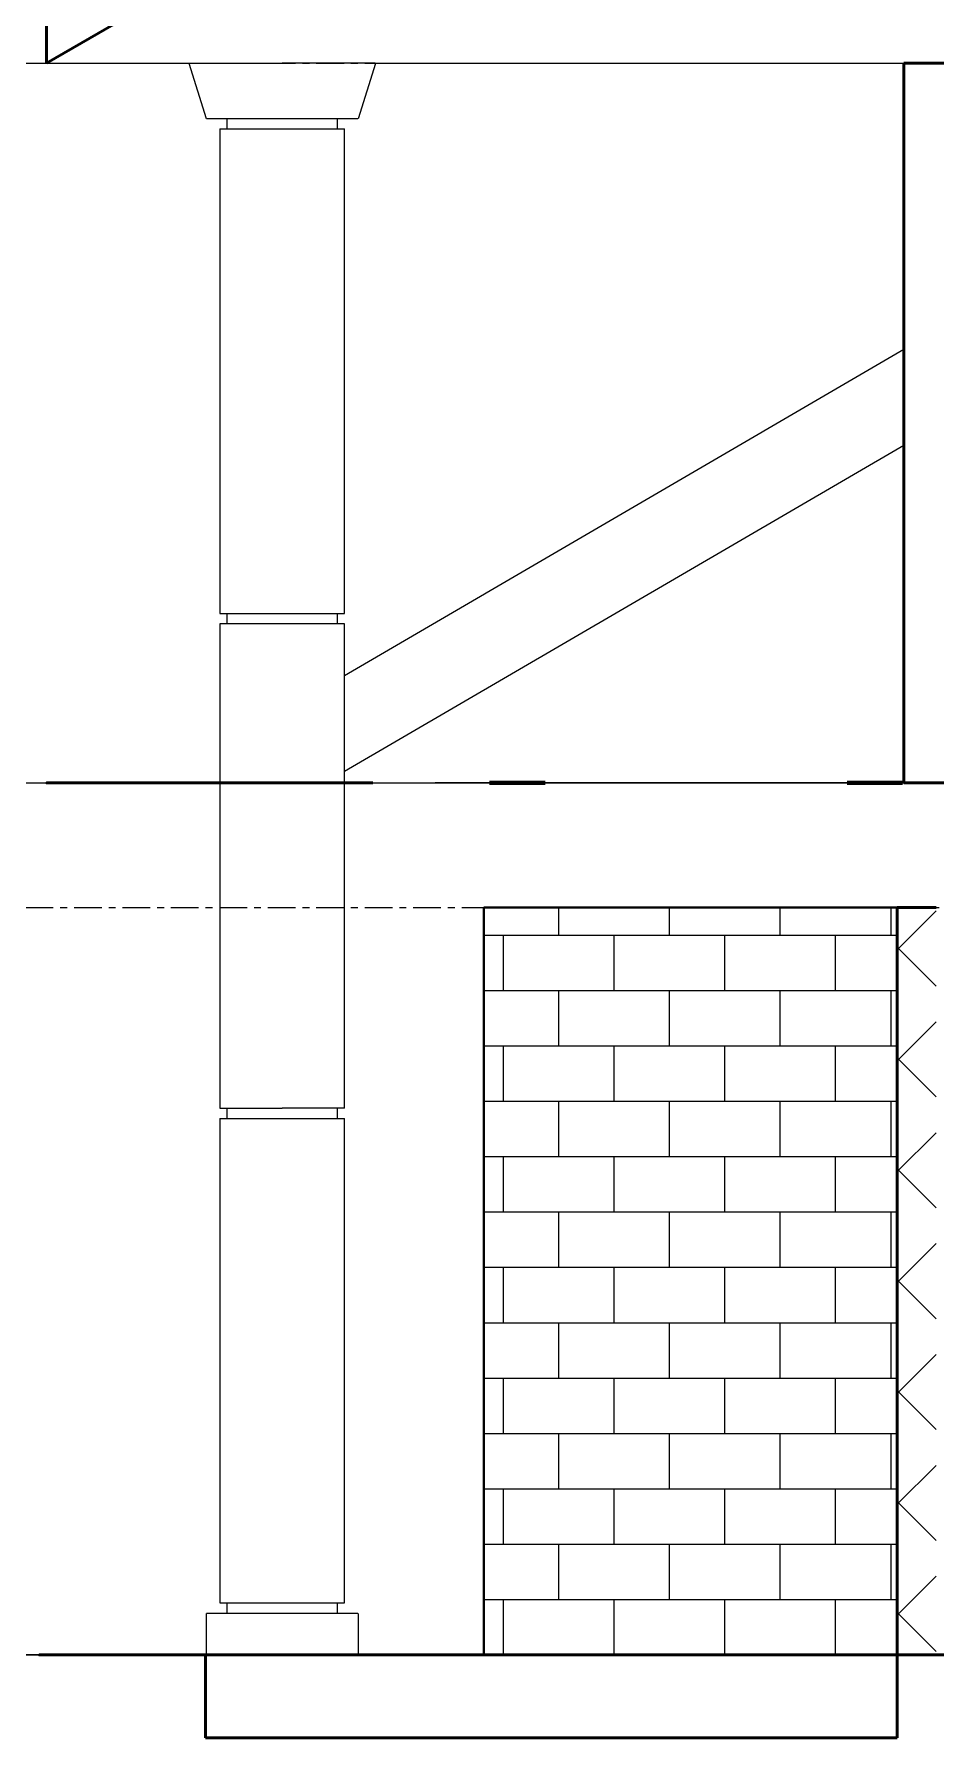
# Model space of a CAD drawing. Extents: x 4834 to 83801, y -13735 to 32221.
# Drawn here: x 13127.6 to 13257.9, y -12520.5 to -12274.3 of the extents above; entities that cross this region are included whole.
import ezdxf

# ---------------------------------------------------------------- set-up
doc = ezdxf.new("R2010")
doc.units = 0
doc.header["$LTSCALE"] = 8
doc.header["$MEASUREMENT"] = 0
doc.linetypes.add('Grid Line 1_2_', pattern=[0.875, 0.5, -0.125, 0.125, -0.125])
doc.linetypes.add('IMPORT-Hidden __x_', pattern=[0.1875, 0.125, -0.0625])
doc.layers.get('0').update_dxf_attribs({"lineweight": 9})
for name, color, linetype, lineweight in [('A-COLS', 52, 'Continuous', 9), ('A-DIM-480', 52, 'Continuous', 18), ('A-FLOR', 192, 'Continuous', 13), ('A-FLOR-LEVL', 51, 'Continuous', 9), ('A-LIGHT_', 133, 'Continuous', 9), ('A-WALL', 7, 'Continuous', 40), ('A-Wall-New', 1, 'Continuous', 50), ('A-windoor', 2, 'Continuous', 13), ('Details', 2, 'Continuous', 15), ('first_dwg', 8, 'Continuous', 9), ('second_dwg', 8, 'Continuous', 9)]:
    doc.layers.add(name, color=color, linetype=linetype, lineweight=lineweight)
for name, color, linetype in [('A-LINE', 6, 'Continuous'), ('A-ROOF', 6, 'Continuous'), ('A-WALL-PATT', 253, 'Continuous')]:
    doc.layers.add(name, color=color, linetype=linetype)
pattern_1 = [(0, (13195.408, -12508.538), (0, 8), []), (90, (13195.408, -12508.538), (-8, 8), [8, -8])]

# ---------------------------------------------------------------- blocks, each defined once
blk = doc.blocks.new('first_dwg-354694-Section 1')
at = {"layer": 'A-DIM-480'}
for p, q in [((402.03, 0), (177.42, 0)), ((402.03, 0), (239.97, 0)), ((402.03, 0), (239.97, 0)), ((402.03, 0), (241.09, 0)), ((402.03, 0), (241.09, 0)), ((402.03, 0), (241.47, 0)), ((402.03, 0), (241.47, 0)), ((402.03, 0), (242.22, 0)), ((500.53, 0), (242.22, 0))]:
    blk.add_line(p, q, dxfattribs=at)
at = {"layer": 'A-DIM-480', "flags": 128}
blk.add_lwpolyline([(177.42, 0), (532.53, 0), (243.34, 0)], dxfattribs=at)
at = {"layer": 'A-WALL', "color": 7, "lineweight": 50}
for p, q in [((402.03, 0), (378.03, 0)), ((378.03, 0), (402.03, 0)), ((402.03, 0), (498.03, 0)), ((402.03, 0), (425.15, 0)), ((425.15, 0), (402.03, 0)), ((402.03, 0), (425.15, 0)), ((425.15, 0), (402.03, 0)), ((402.43, 0), (424.75, 0)), ((424.75, 0), (402.43, 0)), ((402.43, 0), (424.75, 0)), ((424.75, 0), (402.43, 0)), ((413.67, 0), (413.67, 0)), ((413.67, 0), (413.67, 0)), ((413.67, 0), (413.67, 0)), ((413.67, 0), (413.67, 0)), ((413.67, 0), (413.67, 0)), ((413.67, 0), (413.67, 0)), ((507.55, 0), (502.03, 0)), ((502.03, 0), (507.55, 0)), ((507.55, 0), (502.03, 0))]:
    blk.add_line(p, q, dxfattribs=at)
at = {"layer": 'A-WALL', "color": 7, "lineweight": 50, "flags": 128}
blk.add_lwpolyline([(402.03, 0), (378.03, 0), (383.63, 0), (382.83, 0), (378.03, 0), (383.63, 0), (382.83, 0), (378.03, 0)], dxfattribs=at)
blk.add_lwpolyline([(532.99, 0), (532.11, 0), (506.67, 0), (507.55, 0)], close=True, dxfattribs=at)
at = {"layer": 'A-Wall-New'}
for p, q in [((502.03, 0), (534.03, 0)), ((507.53, 0), (539.53, 0))]:
    blk.add_line(p, q, dxfattribs=at)
blk = doc.blocks.new('second_dwg__U25-450911-Section 1')
at = {"layer": 'A-windoor'}
for p, q in [((508.56, 126), (503.06, 126)), ((503.06, 126), (508.56, 126)), ((504.81, 126), (506.81, 126)), ((506.81, 126), (504.81, 126))]:
    blk.add_line(p, q, dxfattribs=at)
blk = doc.blocks.new('second_dwg__Oblique-V37-Section 1')
at = {"layer": 'A-DIM-480'}
blk.add_line((447.05, 126), (444.8, 126), dxfattribs=at)
blk = doc.blocks.new('second_dwg-450888-Section 1')
at = {"layer": 'A-DIM-480'}
for p, q in [((380.6, 126), (447.42, 126)), ((501.6, 126), (443.3, 126)), ((501.59, 126), (443.3, 126)), ((533.6, 126), (444.42, 126))]:
    blk.add_line(p, q, dxfattribs=at)
at = {"layer": 'A-LIGHT_'}
blk.add_line((437.1, 126), (502.93, 126), dxfattribs=at)
at = {"layer": 'A-LINE', "color": 210, "lineweight": 30}
for p, q in [((435.22, 126), (502.93, 126)), ((502.93, 126), (437.1, 126)), ((437.1, 126), (502.93, 126))]:
    blk.add_line(p, q, dxfattribs=at)
at = {"layer": 'A-LINE', "color": 210, "lineweight": 30, "flags": 128}
blk.add_lwpolyline([(502.93, 126), (493.68, 126), (502.93, 126)], dxfattribs=at)
blk.add_lwpolyline([(502.93, 126), (493.68, 126), (502.93, 126)], dxfattribs=at)
blk.add_lwpolyline([(502.93, 126), (493.68, 126), (502.93, 126)], dxfattribs=at)
blk.add_lwpolyline([(502.93, 126), (493.68, 126), (502.93, 126)], dxfattribs=at)
at = {"layer": 'A-WALL', "color": 7, "lineweight": 50}
for p, q in [((403.1, 126), (379.1, 126)), ((379.1, 126), (403.1, 126)), ((403.1, 126), (426.22, 126)), ((404.14, 126), (403.1, 126)), ((403.1, 126), (426.22, 126)), ((404.14, 126), (403.1, 126)), ((403.1, 126), (426.22, 126)), ((426.22, 126), (403.1, 126)), ((403.1, 126), (426.22, 126)), ((426.22, 126), (403.1, 126)), ((403.5, 126), (404.14, 126)), ((425.82, 126), (403.5, 126)), ((403.5, 126), (425.82, 126)), ((404.14, 126), (403.5, 126)), ((403.5, 126), (425.82, 126)), ((425.82, 126), (403.5, 126)), ((403.5, 126), (425.82, 126)), ((425.82, 126), (403.5, 126)), ((404.1, 126), (414.74, 126)), ((404.1, 126), (414.74, 126)), ((413.42, 126), (414.74, 126)), ((413.42, 126), (414.74, 126)), ((414.74, 126), (422.16, 126)), ((414.74, 126), (422.2, 126)), ((414.74, 126), (414.74, 126)), ((414.74, 126), (414.74, 126)), ((414.74, 126), (414.74, 126)), ((414.74, 126), (422.16, 126)), ((414.74, 126), (422.2, 126)), ((414.74, 126), (414.74, 126)), ((414.74, 126), (414.74, 126)), ((414.74, 126), (414.74, 126)), ((415.54, 126), (422.18, 126)), ((415.54, 126), (422.18, 126)), ((426.22, 126), (422.14, 126)), ((426.22, 126), (422.14, 126)), ((422.14, 126), (425.82, 126)), ((425.82, 126), (422.14, 126))]:
    blk.add_line(p, q, dxfattribs=at)
at = {"layer": 'A-WALL', "color": 7, "lineweight": 50, "flags": 128}
blk.add_lwpolyline([(407.58, 126), (379.1, 126), (384.7, 126), (383.9, 126), (379.1, 126), (384.7, 126), (383.9, 126), (379.1, 126)], dxfattribs=at)
at = {"layer": 'A-Wall-New', "color": 10, "lineweight": 70}
for p, q in [((443.1, 126), (451.1, 126)), ((451.1, 126), (443.1, 126)), ((443.1, 126), (451.1, 126)), ((451.1, 126), (443.1, 126)), ((443.1, 126), (451.1, 126)), ((451.1, 126), (443.1, 126)), ((444.1, 126), (450.1, 126)), ((450.1, 126), (444.1, 126)), ((444.1, 126), (450.1, 126)), ((450.1, 126), (444.1, 126)), ((444.1, 126), (450.1, 126)), ((450.1, 126), (444.1, 126)), ((494.76, 126), (502.76, 126)), ((502.76, 126), (494.76, 126)), ((495.76, 126), (501.76, 126)), ((501.76, 126), (495.76, 126))]:
    blk.add_line(p, q, dxfattribs=at)
at = {"layer": 'A-Wall-New'}
blk.add_line((503.1, 126), (535.1, 126), dxfattribs=at)
at = {"layer": 'Details', "linetype": 'IMPORT-Hidden __x_'}
for p, q in [((502.93, 126), (443.1, 126)), ((443.1, 126), (502.93, 126)), ((502.93, 126), (443.1, 126)), ((443.1, 126), (502.93, 126)), ((502.93, 126), (443.29, 126)), ((443.29, 126), (502.93, 126)), ((502.93, 126), (448.6, 126)), ((448.6, 126), (502.93, 126)), ((502.93, 126), (448.79, 126)), ((448.79, 126), (502.93, 126))]:
    blk.add_line(p, q, dxfattribs=at)
for name, p in [('second_dwg__Oblique-V37-Section 1', (-1.13, 0)), ('second_dwg__Oblique-V37-Section 1', (0, 0)), ('second_dwg__U25-450911-Section 1', (0, 0))]:
    blk.add_blockref(name, p)
at = {"extrusion": (0, 0, -1)}
for p in [(-890.72, 0), (-891.85, 0)]:
    blk.add_blockref('second_dwg__Oblique-V37-Section 1', p, dxfattribs=at)
blk = doc.blocks.new('Metal Clad Column - 18_-467406-Section 1')
at = {"layer": 'A-COLS'}
for p, q in [((399.64, 230), (402.14, 222)), ((399.7, 230), (413.14, 230)), ((426.58, 230), (413.14, 230)), ((424.14, 222), (426.64, 230)), ((402.2, 222), (413.14, 222)), ((405.14, 222), (405.14, 220.5)), ((413.14, 222), (424.08, 222)), ((421.14, 220.5), (421.14, 222)), ((404.14, 220.5), (404.14, 150.5)), ((404.14, 220.5), (413.14, 220.5)), ((413.14, 220.5), (422.14, 220.5)), ((422.14, 150.5), (422.14, 220.5)), ((404.14, 150.5), (413.14, 150.5)), ((405.14, 150.5), (405.14, 149)), ((413.14, 150.5), (422.14, 150.5)), ((421.14, 149), (421.14, 150.5)), ((404.14, 149), (404.14, 79)), ((413.14, 149), (404.14, 149)), ((422.14, 149), (413.14, 149)), ((422.14, 79), (422.14, 149)), ((404.14, 79), (413.14, 79)), ((405.14, 79), (405.14, 77.5)), ((422.14, 79), (413.14, 79)), ((421.14, 77.5), (421.14, 79)), ((404.14, 77.5), (404.14, 7.5)), ((404.14, 77.5), (413.14, 77.5)), ((413.14, 77.5), (422.14, 77.5)), ((422.14, 7.5), (422.14, 77.5)), ((404.14, 7.5), (413.14, 7.5)), ((405.14, 7.5), (405.14, 6)), ((413.14, 7.5), (422.14, 7.5)), ((421.14, 6), (421.14, 7.5)), ((402.14, 6), (402.14, 0)), ((413.14, 6), (402.2, 6)), ((424.08, 6), (413.14, 6)), ((424.14, 0), (424.14, 6))]:
    blk.add_line(p, q, dxfattribs=at)

msp = doc.modelspace()

# ---------------------------------------------------------------- hatches: boundary and pattern name
at = {"layer": 'A-WALL-PATT', "lineweight": 9}
h = msp.add_hatch(dxfattribs=at)
h.set_pattern_fill('FP_1', color=256, style=0, pattern_type=2)
h.set_pattern_definition(pattern_1)
h.paths.add_polyline_path([(13192.59538, -12508.53771), (13198.22038, -12508.53771), (13198.22038, -12400.53771), (13192.59538, -12400.53771), (13192.59538, -12504.94969)], flags=0)
h = msp.add_hatch(dxfattribs=at)
h.set_pattern_fill('FP_1', color=256, style=0, pattern_type=2)
h.set_pattern_definition(pattern_1)
h.paths.add_polyline_path([(13541.64958, -12508.53771), (13562.67877, -12508.53771), (13562.67877, -12468.53771), (13586.53094, -12468.53771), (13586.53094, -12462.05007), (13586.10576, -12462.05007), (13586.10576, -12460.53771), (13586.99291, -12460.53771), (13586.99291, -12455.53771), (13583.53094, -12455.53771), (13583.53094, -12454.53771), (13586.99291, -12454.53771), (13586.99291, -12400.53771), (13541.64958, -12400.53771), (13541.64958, -12504.94969)], flags=0)
h.paths.add_polyline_path([(13252.29774, -12508.53771), (13252.29774, -12400.53771), (13198.22038, -12400.53771), (13198.22038, -12508.53771), (13203.56196, -12508.53771)], flags=0)
h.paths.add_polyline_path([(13686.13902, -12508.53771), (13686.14733, -12508.53771), (13686.14733, -12502.53771), (13692.14889, -12502.53771), (13692.14889, -12502.28771), (13686.13902, -12502.28771), (13686.13902, -12504.94969)], flags=0)
h.paths.add_polyline_path([(13691.25471, -12486.80426), (13692.14889, -12486.58041), (13692.14889, -12448.53771), (13711.34889, -12400.53771), (13686.13902, -12400.53771), (13686.13902, -12486.75949), (13689.51451, -12486.0993), (13691.19465, -12486.12836), (13691.28246, -12486.26439), (13691.3244, -12486.50561), (13691.27085, -12486.77672), (13691.25608, -12486.80192)], flags=0)
h.paths.add_polyline_path([(13689.5849, -12486.66594), (13689.59523, -12486.40763), (13689.58536, -12486.60353)], flags=0)
h.paths.add_polyline_path([(13678.13902, -12454.53771), (13678.13902, -12400.53771), (13594.99291, -12400.53771), (13595.01388, -12420.22942), (13595.27312, -12419.41682), (13595.21486, -12419.38522), (13595.08545, -12419.21312), (13595.14755, -12419.03859), (13595.41475, -12418.78889), (13595.42429, -12418.74228), (13595.40949, -12418.65588), (13595.31552, -12418.60855), (13595.25459, -12418.59929), (13595.22719, -12418.34737), (13595.21682, -12418.27885), (13595.10279, -12417.77774), (13595.33359, -12417.72902), (13595.43957, -12417.66604), (13595.5988, -12417.60731), (13595.51304, -12417.5994), (13595.43957, -12417.57167), (13595.72848, -12417.44301), (13595.61934, -12417.46728), (13595.5988, -12417.49352), (13595.31674, -12417.24932), (13595.27923, -12417.27485), (13595.2229, -12417.00175), (13595.20508, -12416.94222), (13595.19989, -12416.87621), (13595.39494, -12416.62903), (13595.48768, -12416.58527), (13595.54971, -12416.55116), (13595.6848, -12416.45003), (13595.74518, -12416.49364), (13595.92954, -12416.51393), (13596.27051, -12416.7869), (13596.22572, -12417.27261), (13596.07194, -12417.33174), (13596.04186, -12417.39264), (13595.98002, -12417.48139), (13596.18007, -12417.52929), (13596.09218, -12417.57233), (13595.99878, -12417.60469), (13596.23993, -12417.58192), (13596.35878, -12417.64573), (13596.53685, -12417.62751), (13596.5235, -12418.21937), (13596.54686, -12418.31299), (13596.51812, -12418.48216), (13596.37938, -12418.54007), (13596.38744, -12418.60855), (13596.42902, -12418.67924), (13596.701, -12418.84261), (13596.7785, -12418.90871), (13596.82214, -12419.10889), (13596.7741, -12419.25906), (13597.65487, -12420.76708), (13598.08628, -12422.35695), (13598.10493, -12424.18249), (13597.80012, -12427.27771), (13597.8665, -12428.39649), (13598.1868, -12429.4012), (13598.62098, -12430.25119), (13598.51895, -12430.46411), (13598.37102, -12430.70364), (13598.54503, -12430.7639), (13598.71209, -12430.86149), (13598.77966, -12431.2607), (13598.84308, -12431.38108), (13598.84308, -12431.4065), (13598.83606, -12431.46158), (13598.68985, -12431.62831), (13598.72924, -12431.90205), (13598.74649, -12431.92521), (13598.77968, -12431.92561), (13598.69728, -12432.30772), (13598.37314, -12432.9088), (13598.24392, -12434.1243), (13598.18918, -12434.68617), (13598.34281, -12434.69557), (13598.38603, -12435.1343), (13598.22288, -12435.19903), (13598.30035, -12435.26684), (13598.42734, -12435.26684), (13598.4134, -12435.76732), (13598.3006, -12435.76732), (13598.32353, -12436.04763), (13598.64319, -12436.06053), (13598.64319, -12436.21488), (13598.75521, -12436.25778), (13598.75521, -12437.25649), (13598.64319, -12437.29399), (13598.61605, -12437.42374), (13597.88659, -12437.44049), (13598.39643, -12439.03804), (13597.90092, -12439.26146), (13597.59104, -12439.33594), (13596.79132, -12437.42374), (13596.09079, -12437.42374), (13596.06366, -12437.853), (13595.82095, -12437.83965), (13595.77876, -12438.12248), (13595.69541, -12438.55772), (13595.68152, -12438.57494), (13595.67914, -12438.76349), (13595.66484, -12438.85886), (13595.64569, -12438.8929), (13595.59309, -12438.93606), (13595.56596, -12439.01636), (13595.38948, -12439.01604), (13595.36234, -12439.53771), (13594.99291, -12439.53771), (13594.99291, -12454.03771), (13607.86234, -12454.03771), (13607.88984, -12454.53771), (13667.53094, -12454.53771)], flags=0)
h.paths.add_polyline_path([(13596.51812, -12436.04763), (13597.25591, -12436.04763), (13597.22091, -12435.76732), (13597.15452, -12435.76732), (13597.12018, -12434.90536), (13597.14988, -12434.82764), (13597.27331, -12434.7728), (13596.57645, -12433.06122), (13596.51812, -12433.00261), (13596.02131, -12432.49084), (13596.02471, -12432.33097), (13596.02131, -12432.26264), (13596.02131, -12432.21309), (13596.06089, -12432.13821), (13596.0701, -12432.11877), (13595.95124, -12432.09936), (13595.77702, -12431.80988), (13595.64247, -12431.70046), (13595.74193, -12431.50724), (13595.7488, -12431.15705), (13596.02261, -12430.94103), (13596.01281, -12430.90014), (13595.68984, -12430.56604), (13595.66603, -12430.45229), (13595.98644, -12429.4012), (13596.03279, -12428.32193), (13595.82047, -12427.24267), (13594.99291, -12424.54888), (13594.99291, -12434.53771), (13595.36234, -12434.53771), (13595.38948, -12434.45293), (13595.59305, -12434.45533), (13595.63389, -12434.57095), (13595.66484, -12434.63779), (13595.67322, -12434.6784), (13595.69318, -12434.74076), (13595.69627, -12434.82849), (13595.71748, -12434.91606), (13595.73355, -12434.94039), (13595.77196, -12435.24444), (13595.78824, -12435.38222), (13595.82095, -12435.61837), (13596.09075, -12435.61837), (13596.09079, -12436.04763)], flags=0)
h.paths.add_polyline_path([(13597.25896, -12436.04763), (13597.2747, -12436.04763), (13597.27191, -12435.93276)], flags=0)
h.paths.add_polyline_path([(13598.10466, -12435.26684), (13598.16691, -12435.22608), (13598.08283, -12435.20084), (13598.10236, -12435.26684)], flags=0)
h.paths.add_polyline_path([(13596.67061, -12418.87061), (13596.4005, -12418.67443), (13596.66247, -12418.86604)], flags=0)
h.paths.add_polyline_path([(13596.51229, -12418.83722), (13596.38094, -12418.74451), (13596.50546, -12418.83318)], flags=0)
h.paths.add_polyline_path([(13596.76561, -12418.73792), (13596.76565, -12418.73784), (13596.89331, -12418.60855)], flags=0)
h.paths.add_polyline_path([(13595.16892, -12417.62298), (13595.16887, -12417.62283), (13595.16892, -12414.2915)], flags=0)
h = msp.add_hatch(dxfattribs=at)
h.set_pattern_fill('FP_4', color=256, style=0, pattern_type=2)
h.set_pattern_definition([(45, (13476.832, -12454.538), (-8.0122, 8.0122), []), (135, (13476.832, -12454.538), (-8.0122, -8.0122), [])])
h.paths.add_polyline_path([(13252.29774, -12508.53771), (13257.92274, -12508.53771), (13257.92274, -12400.53771), (13252.29774, -12400.53771), (13252.29774, -12470.41324)], flags=0)

# ---------------------------------------------------------------- linework, layer by layer
at = {"layer": 'A-FLOR', "lineweight": 50}
for p, q in [((13252.29774, -12508.53771), (13152.36024, -12508.53771)), ((13152.36024, -12508.53771), (13152.36024, -12520.53771)), ((13252.29774, -12520.53771), (13252.29774, -12508.53771)), ((13152.36024, -12520.53771), (13252.29774, -12520.53771))]:
    msp.add_line(p, q, dxfattribs=at)
at = {"layer": 'A-FLOR-LEVL', "linetype": 'Grid Line 1_2_'}
for p, q in [((12783.38619, -12278.53771), (14033.99315, -12278.53771)), ((12783.38619, -12382.53771), (14146.5212, -12382.53771)), ((12783.38619, -12400.53771), (14024.49865, -12400.53771)), ((12783.38619, -12508.53771), (14033.99315, -12508.53771))]:
    msp.add_line(p, q, dxfattribs=at)
at = {"layer": 'A-ROOF', "lineweight": 50}
for p, q in [((13129.42274, -12278.53771), (13247.56866, -12209.61926)), ((13129.42274, -12268.11838), (13129.42274, -12278.53771))]:
    msp.add_line(p, q, dxfattribs=at)
at = {"layer": 'A-ROOF'}
for p, q in [((13129.42274, -12278.53771), (13150.02606, -12278.53771)), ((13176.91088, -12278.53771), (13253.25208, -12278.53771)), ((13172.46847, -12367.00091), (13253.25208, -12319.87714)), ((13253.25208, -12333.76959), (13172.46847, -12380.89336)), ((13172.46847, -12382.53771), (13253.25208, -12382.53771))]:
    msp.add_line(p, q, dxfattribs=at)
at = {"layer": 'A-WALL', "lineweight": 50}
for p, q in [((13259.25208, -12278.53771), (13253.25208, -12278.53771)), ((13253.25208, -12278.53771), (13253.25208, -12382.53771)), ((13253.25208, -12382.53771), (13259.25208, -12382.53771)), ((13257.92274, -12400.53771), (13252.29774, -12400.53771)), ((13252.29774, -12400.53771), (13252.29774, -12508.53771)), ((13252.29774, -12508.53771), (13257.92274, -12508.53771))]:
    msp.add_line(p, q, dxfattribs=at)
at = {"layer": 'A-WALL'}
for p in [(13192.59538, -12508.53771), (13252.29774, -12400.53771)]:
    msp.add_line(p, (13192.59538, -12400.53771), dxfattribs=at)

# ---------------------------------------------------------------- block references
at = {"layer": 'A-COLS'}
msp.add_blockref('Metal Clad Column - 18_-467406-Section 1', (12750.32625, -12508.53771), dxfattribs=at)
at = {"layer": 'first_dwg', "color": 52, "lineweight": 20}
msp.add_blockref('first_dwg-354694-Section 1', (12750.32625, -12508.53771), dxfattribs=at)
at = {"layer": 'second_dwg', "color": 43, "lineweight": 13}
msp.add_blockref('second_dwg-450888-Section 1', (12750.32625, -12508.53771), dxfattribs=at)

doc.saveas('drawing.dxf')
